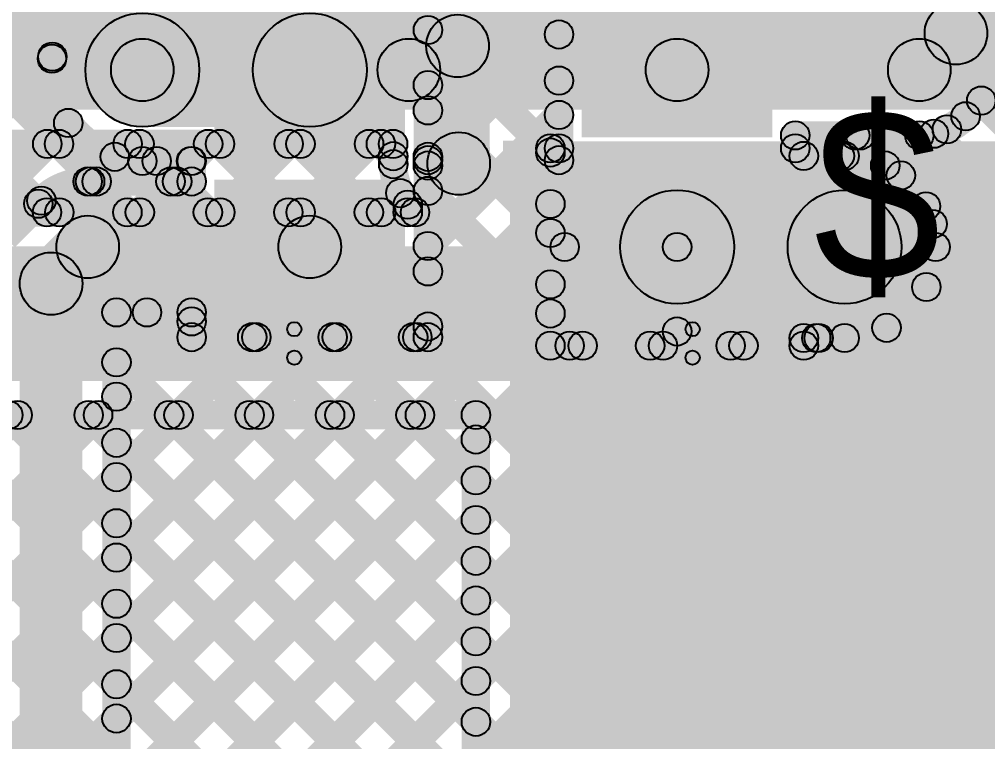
# Model space of a CAD drawing. Header units: millimetres. Extents: x 0.02 to 3.53, y 0 to 2.66.
# Drawn here: x 1.2339 to 1.5743, y 1.264 to 1.5178 of the extents above; entities that cross this region are included whole.
import ezdxf

# ---------------------------------------------------------------- set-up
doc = ezdxf.new("R2010")
doc.units = ezdxf.units.MM
doc.header["$MEASUREMENT"] = 0
for name, color, linetype in [('BottomLayer', 5, 'Continuous'), ('BottomPaste', 16, 'Continuous'), ('BottomSolder', 6, 'Continuous'), ('TopLayer', 1, 'Continuous'), ('TopOverlay', 2, 'Continuous'), ('TopPaste', 8, 'Continuous'), ('TopSolder', 216, 'Continuous'), ('ViaHoleLayer', 16, 'Continuous')]:
    doc.layers.add(name, color=color, linetype=linetype)

# ---------------------------------------------------------------- blocks, each defined once
blk = doc.blocks.new('WS2812B_M____10')
at = {"layer": 'TopLayer'}
for points in [[(-0.09409, 0.05079), (-0.03504, 0.05079), (-0.03504, 0.01142), (-0.09409, 0.01142)], [(0.03504, 0.05079), (0.09409, 0.05079), (0.09409, 0.01142), (0.03504, 0.01142)], [(-0.09409, -0.01142), (-0.03504, -0.01142), (-0.03504, -0.05079), (-0.09409, -0.05079)], [(0.03504, -0.01142), (0.09409, -0.01142), (0.09409, -0.05079), (0.03504, -0.05079)]]:
    blk.add_hatch(color=1, dxfattribs=at).paths.add_polyline_path(points)
at = {"layer": 'TopOverlay'}
h = blk.add_hatch(color=2, dxfattribs=at)
edge = h.paths.add_edge_path()
edge.add_arc((-0.07, 0.07), 0.0025, 0, 360)
h = blk.add_hatch(color=2, dxfattribs=at)
edge = h.paths.add_edge_path()
edge.add_arc((-0.07, 0.07), 0.0025, 0, 360)
for points in [[(-0.07, 0.0675), (-0.07, 0.0725), (0.07, 0.0725), (0.07, 0.0675)], [(-0.0675, 0.06), (-0.0725, 0.06), (-0.0725, 0.07), (-0.0675, 0.07)], [(0.0725, 0.06), (0.0675, 0.06), (0.0675, 0.07), (0.0725, 0.07)], [(-0.0675, -0.07), (-0.0725, -0.07), (-0.0725, -0.06), (-0.0675, -0.06)], [(0.0725, -0.07), (0.0675, -0.07), (0.0675, -0.06), (0.0725, -0.06)], [(-0.07, -0.0725), (-0.07, -0.0675), (0.07, -0.0675), (0.07, -0.0725)]]:
    blk.add_hatch(color=2, dxfattribs=at).paths.add_polyline_path(points)
h = blk.add_hatch(color=2, dxfattribs=at)
edge = h.paths.add_edge_path()
edge.add_arc((0.07, 0.07), 0.0025, 0, 360)
h = blk.add_hatch(color=2, dxfattribs=at)
edge = h.paths.add_edge_path()
edge.add_arc((0.07, 0.07), 0.0025, 0, 360)
h = blk.add_hatch(color=2, dxfattribs=at)
edge = h.paths.add_edge_path()
edge.add_arc((-0.091, 0.061), 0.0025, 0, 360)
h = blk.add_hatch(color=2, dxfattribs=at)
edge = h.paths.add_edge_path()
edge.add_arc((-0.085, 0.061), 0.0025, 0, 360)
h = blk.add_hatch(color=2, dxfattribs=at)
edge = h.paths.add_edge_path()
edge.add_arc((-0.07, 0.06), 0.0025, 0, 360)
h = blk.add_hatch(color=2, dxfattribs=at)
edge = h.paths.add_edge_path()
edge.add_arc((0.07, 0.06), 0.0025, 0, 360)
h = blk.add_hatch(color=2, dxfattribs=at)
edge = h.paths.add_edge_path()
edge.add_arc((-0.07, -0.06), 0.0025, 0, 360)
h = blk.add_hatch(color=2, dxfattribs=at)
edge = h.paths.add_edge_path()
edge.add_arc((0.07, -0.06), 0.0025, 0, 360)
h = blk.add_hatch(color=2, dxfattribs=at)
edge = h.paths.add_edge_path()
edge.add_arc((-0.07, -0.07), 0.0025, 0, 360)
h = blk.add_hatch(color=2, dxfattribs=at)
edge = h.paths.add_edge_path()
edge.add_arc((-0.07, -0.07), 0.0025, 0, 360)
h = blk.add_hatch(color=2, dxfattribs=at)
edge = h.paths.add_edge_path()
edge.add_arc((0.07, -0.07), 0.0025, 0, 360)
h = blk.add_hatch(color=2, dxfattribs=at)
edge = h.paths.add_edge_path()
edge.add_arc((0.07, -0.07), 0.0025, 0, 360)
at = {"layer": 'TopPaste'}
for points in [[(-0.09409, 0.05079), (-0.03504, 0.05079), (-0.03504, 0.01142), (-0.09409, 0.01142)], [(0.03504, 0.05079), (0.09409, 0.05079), (0.09409, 0.01142), (0.03504, 0.01142)], [(-0.09409, -0.01142), (-0.03504, -0.01142), (-0.03504, -0.05079), (-0.09409, -0.05079)], [(0.03504, -0.01142), (0.09409, -0.01142), (0.09409, -0.05079), (0.03504, -0.05079)]]:
    blk.add_hatch(color=8, dxfattribs=at).paths.add_polyline_path(points)
at = {"layer": 'TopSolder'}
for points in [[(-0.09809, 0.05479), (-0.03104, 0.05479), (-0.03104, 0.00742), (-0.09809, 0.00742)], [(0.03104, 0.05479), (0.09809, 0.05479), (0.09809, 0.00742), (0.03104, 0.00742)], [(-0.09809, -0.00742), (-0.03104, -0.00742), (-0.03104, -0.05479), (-0.09809, -0.05479)], [(0.03104, -0.00742), (0.09809, -0.00742), (0.09809, -0.05479), (0.03104, -0.05479)]]:
    blk.add_hatch(color=216, dxfattribs=at).paths.add_polyline_path(points)
at = {"layer": 'TopOverlay', "const_width": 0.005}
blk.add_lwpolyline([(-0.085, 0.061, 1), (-0.091, 0.061, 1)], format="xyb", close=True, dxfattribs=at)
at = {"layer": 'TopOverlay'}
for centre in [(-0.07, 0.07), (-0.07, 0.07), (0.07, 0.07), (0.07, 0.07), (-0.091, 0.061), (-0.085, 0.061), (-0.07, 0.06), (0.07, 0.06), (-0.07, -0.06), (0.07, -0.06), (-0.07, -0.07), (-0.07, -0.07), (0.07, -0.07), (0.07, -0.07)]:
    blk.add_circle(centre, 0.0025, dxfattribs=at)
blk = doc.blocks.new('CAP_0201_B_23')
at = {"layer": 'BottomLayer'}
for points in [[(-0.01772, 0.00591), (-0.00591, 0.00591), (-0.00591, -0.00591), (-0.01772, -0.00591)], [(0.00591, 0.00591), (0.01772, 0.00591), (0.01772, -0.00591), (0.00591, -0.00591)]]:
    blk.add_hatch(color=5, dxfattribs=at).paths.add_polyline_path(points)
at = {"layer": 'BottomPaste'}
for points in [[(-0.01772, 0.00591), (-0.00591, 0.00591), (-0.00591, -0.00591), (-0.01772, -0.00591)], [(0.00591, 0.00591), (0.01772, 0.00591), (0.01772, -0.00591), (0.00591, -0.00591)]]:
    blk.add_hatch(color=16, dxfattribs=at).paths.add_polyline_path(points)
at = {"layer": 'BottomSolder'}
for points in [[(-0.01988, 0.00807), (-0.00374, 0.00807), (-0.00374, -0.00807), (-0.01988, -0.00807)], [(0.00374, 0.00807), (0.01988, 0.00807), (0.01988, -0.00807), (0.00374, -0.00807)]]:
    blk.add_hatch(color=6, dxfattribs=at).paths.add_polyline_path(points)

msp = doc.modelspace()

# ---------------------------------------------------------------- hatches: boundary and pattern name
at = {"layer": 'BottomLayer'}
for points in [[(0.92852, 1.48602), (2.08167, 1.48602), (2.08167, 1.7183), (0.92852, 1.7183)], [(1.27714, 1.489), (1.27714, 1.511), (1.37083, 1.511), (1.37083, 1.489)], [(1.37697, 1.50835), (1.39897, 1.50856), (1.39936, 1.46722), (1.37736, 1.46701)], [(0.93074, 1.46902), (0.93074, 1.47902), (1.3653, 1.47902), (1.3653, 1.46902)], [(1.21605, 1.47048), (1.22312, 1.47755), (1.24716, 1.45352), (1.24009, 1.44645)], [(1.22323, 1.44645), (1.21616, 1.45352), (1.24019, 1.47755), (1.24726, 1.47048)], [(1.24434, 1.47048), (1.25141, 1.47755), (1.27544, 1.45352), (1.26837, 1.44645)], [(1.25151, 1.44645), (1.24444, 1.45352), (1.26847, 1.47755), (1.27554, 1.47048)], [(1.27262, 1.47048), (1.27969, 1.47755), (1.30373, 1.45352), (1.29665, 1.44645)], [(1.2798, 1.44645), (1.27273, 1.45352), (1.29676, 1.47755), (1.30383, 1.47048)], [(1.30091, 1.47048), (1.30798, 1.47755), (1.33201, 1.45352), (1.32494, 1.44645)], [(1.30808, 1.44645), (1.30101, 1.45352), (1.32504, 1.47755), (1.33211, 1.47048)], [(1.32919, 1.47048), (1.33626, 1.47755), (1.36029, 1.45352), (1.35322, 1.44645)], [(1.33637, 1.44645), (1.32929, 1.45352), (1.35333, 1.47755), (1.3604, 1.47048)], [(1.35748, 1.47048), (1.36455, 1.47755), (1.36887, 1.47323), (1.3618, 1.46615)], [(1.3603, 1.47397), (1.3703, 1.47406), (1.37036, 1.46695), (1.36036, 1.46685)], [(1.40641, 1.10688), (1.76631, 1.10688), (1.76631, 1.47494), (1.40641, 1.47494)], [(1.36465, 1.44645), (1.35758, 1.45352), (1.36431, 1.46025), (1.37138, 1.45318)], [(0.93074, 1.44498), (0.93074, 1.45498), (1.37046, 1.45498), (1.37046, 1.44498)], [(0.74112, 1.39074), (1.66789, 1.39074), (1.66789, 1.43798), (0.74112, 1.43798)], [(0.68601, 0.82438), (0.67894, 0.83145), (1.22977, 1.38228), (1.23684, 1.3752)], [(0.7143, 0.82438), (0.70722, 0.83145), (1.25805, 1.38228), (1.26512, 1.3752)], [(0.74258, 0.82438), (0.73551, 0.83145), (1.28634, 1.38228), (1.29341, 1.3752)], [(0.77086, 0.82438), (0.76379, 0.83145), (1.31462, 1.38228), (1.32169, 1.3752)], [(0.79091, 1.37374), (0.79091, 1.38374), (1.39441, 1.38374), (1.39441, 1.37374)], [(0.79915, 0.82438), (0.79208, 0.83145), (1.3429, 1.38228), (1.34997, 1.3752)], [(0.82743, 0.82438), (0.82036, 0.83145), (1.37119, 1.38228), (1.37826, 1.3752)], [(0.82743, 0.82438), (0.82036, 0.83145), (1.37119, 1.38228), (1.37826, 1.3752)], [(1.11334, 1.3752), (1.12041, 1.38228), (1.39794, 1.10475), (1.39087, 1.09767)], [(1.14162, 1.3752), (1.14869, 1.38228), (1.39794, 1.13303), (1.39087, 1.12596)], [(1.16991, 1.3752), (1.17698, 1.38228), (1.39794, 1.16131), (1.39087, 1.15424)], [(1.19819, 1.3752), (1.20526, 1.38228), (1.39794, 1.1896), (1.39087, 1.18253)], [(1.22648, 1.3752), (1.23355, 1.38228), (1.39794, 1.21788), (1.39087, 1.21081)], [(1.25476, 1.3752), (1.26183, 1.38228), (1.39794, 1.24617), (1.39087, 1.2391)], [(1.28305, 1.3752), (1.29012, 1.38228), (1.39794, 1.27445), (1.39087, 1.26738)], [(1.31133, 1.3752), (1.3184, 1.38228), (1.39794, 1.30274), (1.39087, 1.29566)], [(1.33961, 1.3752), (1.34668, 1.38228), (1.39794, 1.33102), (1.39087, 1.32395)], [(1.3679, 1.3752), (1.37497, 1.38228), (1.39794, 1.3593), (1.39087, 1.35223)], [(1.39941, 1.09488), (1.38941, 1.09488), (1.38941, 1.37874), (1.39941, 1.37874)], [(0.85572, 0.82438), (0.84865, 0.83145), (1.39087, 1.37367), (1.39794, 1.3666)], [(0.884, 0.82438), (0.87693, 0.83145), (1.39087, 1.34539), (1.39794, 1.33832)], [(0.91229, 0.82438), (0.90521, 0.83145), (1.39087, 1.3171), (1.39794, 1.31003)], [(0.94057, 0.82438), (0.9335, 0.83145), (1.39087, 1.28882), (1.39794, 1.28175)]]:
    msp.add_hatch(color=5, dxfattribs=at).paths.add_polyline_path(points)
h = msp.add_hatch(color=5, dxfattribs=at)
edge = h.paths.add_edge_path()
edge.add_arc((1.38797, 1.50846), 0.011, 0, 360)
h = msp.add_hatch(color=5, dxfattribs=at)
edge = h.paths.add_edge_path()
edge.add_arc((1.27714, 1.5), 0.01181, 0, 360)
h = msp.add_hatch(color=5, dxfattribs=at)
edge = h.paths.add_edge_path()
edge.add_arc((1.27714, 1.5), 0.011, 0, 360)
h = msp.add_hatch(color=5, dxfattribs=at)
edge = h.paths.add_edge_path()
edge.add_arc((1.37083, 1.5), 0.011, 0, 360)
h = msp.add_hatch(color=5, dxfattribs=at)
edge = h.paths.add_edge_path()
edge.add_arc((1.24372, 1.47402), 0.005, 0, 360)
h = msp.add_hatch(color=5, dxfattribs=at)
edge = h.paths.add_edge_path()
edge.add_arc((1.24787, 1.47402), 0.005, 0, 360)
h = msp.add_hatch(color=5, dxfattribs=at)
edge = h.paths.add_edge_path()
edge.add_arc((1.27201, 1.47402), 0.005, 0, 360)
h = msp.add_hatch(color=5, dxfattribs=at)
edge = h.paths.add_edge_path()
edge.add_arc((1.27616, 1.47402), 0.005, 0, 360)
h = msp.add_hatch(color=5, dxfattribs=at)
edge = h.paths.add_edge_path()
edge.add_arc((1.30029, 1.47402), 0.005, 0, 360)
h = msp.add_hatch(color=5, dxfattribs=at)
edge = h.paths.add_edge_path()
edge.add_arc((1.30444, 1.47402), 0.005, 0, 360)
h = msp.add_hatch(color=5, dxfattribs=at)
edge = h.paths.add_edge_path()
edge.add_arc((1.32858, 1.47402), 0.005, 0, 360)
h = msp.add_hatch(color=5, dxfattribs=at)
edge = h.paths.add_edge_path()
edge.add_arc((1.33273, 1.47402), 0.005, 0, 360)
h = msp.add_hatch(color=5, dxfattribs=at)
edge = h.paths.add_edge_path()
edge.add_arc((1.35686, 1.47402), 0.005, 0, 360)
h = msp.add_hatch(color=5, dxfattribs=at)
edge = h.paths.add_edge_path()
edge.add_arc((1.36101, 1.47402), 0.005, 0, 360)
h = msp.add_hatch(color=5, dxfattribs=at)
edge = h.paths.add_edge_path()
edge.add_arc((1.3653, 1.47402), 0.005, 0, 360)
h = msp.add_hatch(color=5, dxfattribs=at)
edge = h.paths.add_edge_path()
edge.add_arc((1.3653, 1.47402), 0.005, 0, 360)
h = msp.add_hatch(color=5, dxfattribs=at)
edge = h.paths.add_edge_path()
edge.add_arc((1.38836, 1.46712), 0.011, 0, 360)
h = msp.add_hatch(color=5, dxfattribs=at)
edge = h.paths.add_edge_path()
edge.add_arc((1.36534, 1.46969), 0.005, 0, 360)
h = msp.add_hatch(color=5, dxfattribs=at)
edge = h.paths.add_edge_path()
edge.add_arc((1.36536, 1.4669), 0.005, 0, 360)
h = msp.add_hatch(color=5, dxfattribs=at)
edge = h.paths.add_edge_path()
edge.add_arc((1.36536, 1.4669), 0.005, 0, 360)
h = msp.add_hatch(color=5, dxfattribs=at)
edge = h.paths.add_edge_path()
edge.add_arc((1.36785, 1.45672), 0.005, 0, 360)
h = msp.add_hatch(color=5, dxfattribs=at)
edge = h.paths.add_edge_path()
edge.add_arc((1.37046, 1.45268), 0.005, 0, 360)
h = msp.add_hatch(color=5, dxfattribs=at)
edge = h.paths.add_edge_path()
edge.add_arc((1.37046, 1.45268), 0.005, 0, 360)
h = msp.add_hatch(color=5, dxfattribs=at)
edge = h.paths.add_edge_path()
edge.add_arc((1.24362, 1.44998), 0.005, 0, 360)
h = msp.add_hatch(color=5, dxfattribs=at)
edge = h.paths.add_edge_path()
edge.add_arc((1.24798, 1.44998), 0.005, 0, 360)
h = msp.add_hatch(color=5, dxfattribs=at)
edge = h.paths.add_edge_path()
edge.add_arc((1.27191, 1.44998), 0.005, 0, 360)
h = msp.add_hatch(color=5, dxfattribs=at)
edge = h.paths.add_edge_path()
edge.add_arc((1.27626, 1.44998), 0.005, 0, 360)
h = msp.add_hatch(color=5, dxfattribs=at)
edge = h.paths.add_edge_path()
edge.add_arc((1.30019, 1.44998), 0.005, 0, 360)
h = msp.add_hatch(color=5, dxfattribs=at)
edge = h.paths.add_edge_path()
edge.add_arc((1.30455, 1.44998), 0.005, 0, 360)
h = msp.add_hatch(color=5, dxfattribs=at)
edge = h.paths.add_edge_path()
edge.add_arc((1.32847, 1.44998), 0.005, 0, 360)
h = msp.add_hatch(color=5, dxfattribs=at)
edge = h.paths.add_edge_path()
edge.add_arc((1.33283, 1.44998), 0.005, 0, 360)
h = msp.add_hatch(color=5, dxfattribs=at)
edge = h.paths.add_edge_path()
edge.add_arc((1.35676, 1.44998), 0.005, 0, 360)
h = msp.add_hatch(color=5, dxfattribs=at)
edge = h.paths.add_edge_path()
edge.add_arc((1.36111, 1.44998), 0.005, 0, 360)
h = msp.add_hatch(color=5, dxfattribs=at)
edge = h.paths.add_edge_path()
edge.add_arc((1.37046, 1.44998), 0.005, 0, 360)
h = msp.add_hatch(color=5, dxfattribs=at)
edge = h.paths.add_edge_path()
edge.add_arc((1.37302, 1.44998), 0.005, 0, 360)
h = msp.add_hatch(color=5, dxfattribs=at)
edge = h.paths.add_edge_path()
edge.add_arc((1.52401, 1.4378), 0.01181, 0, 360)
h = msp.add_hatch(color=5, dxfattribs=at)
edge = h.paths.add_edge_path()
edge.add_arc((1.23001, 1.37874), 0.005, 0, 360)
h = msp.add_hatch(color=5, dxfattribs=at)
edge = h.paths.add_edge_path()
edge.add_arc((1.2333, 1.37874), 0.005, 0, 360)
h = msp.add_hatch(color=5, dxfattribs=at)
edge = h.paths.add_edge_path()
edge.add_arc((1.2583, 1.37874), 0.005, 0, 360)
h = msp.add_hatch(color=5, dxfattribs=at)
edge = h.paths.add_edge_path()
edge.add_arc((1.26159, 1.37874), 0.005, 0, 360)
h = msp.add_hatch(color=5, dxfattribs=at)
edge = h.paths.add_edge_path()
edge.add_arc((1.28658, 1.37874), 0.005, 0, 360)
h = msp.add_hatch(color=5, dxfattribs=at)
edge = h.paths.add_edge_path()
edge.add_arc((1.28987, 1.37874), 0.005, 0, 360)
h = msp.add_hatch(color=5, dxfattribs=at)
edge = h.paths.add_edge_path()
edge.add_arc((1.31486, 1.37874), 0.005, 0, 360)
h = msp.add_hatch(color=5, dxfattribs=at)
edge = h.paths.add_edge_path()
edge.add_arc((1.31815, 1.37874), 0.005, 0, 360)
h = msp.add_hatch(color=5, dxfattribs=at)
edge = h.paths.add_edge_path()
edge.add_arc((1.34315, 1.37874), 0.005, 0, 360)
h = msp.add_hatch(color=5, dxfattribs=at)
edge = h.paths.add_edge_path()
edge.add_arc((1.34644, 1.37874), 0.005, 0, 360)
h = msp.add_hatch(color=5, dxfattribs=at)
edge = h.paths.add_edge_path()
edge.add_arc((1.37143, 1.37874), 0.005, 0, 360)
h = msp.add_hatch(color=5, dxfattribs=at)
edge = h.paths.add_edge_path()
edge.add_arc((1.37472, 1.37874), 0.005, 0, 360)
h = msp.add_hatch(color=5, dxfattribs=at)
edge = h.paths.add_edge_path()
edge.add_arc((1.37472, 1.37874), 0.005, 0, 360)
h = msp.add_hatch(color=5, dxfattribs=at)
edge = h.paths.add_edge_path()
edge.add_arc((1.39441, 1.37874), 0.005, 0, 360)
h = msp.add_hatch(color=5, dxfattribs=at)
edge = h.paths.add_edge_path()
edge.add_arc((1.39441, 1.37874), 0.005, 0, 360)
h = msp.add_hatch(color=5, dxfattribs=at)
edge = h.paths.add_edge_path()
edge.add_arc((1.39441, 1.37014), 0.005, 0, 360)
h = msp.add_hatch(color=5, dxfattribs=at)
edge = h.paths.add_edge_path()
edge.add_arc((1.39441, 1.35577), 0.005, 0, 360)
h = msp.add_hatch(color=5, dxfattribs=at)
edge = h.paths.add_edge_path()
edge.add_arc((1.39441, 1.34185), 0.005, 0, 360)
h = msp.add_hatch(color=5, dxfattribs=at)
edge = h.paths.add_edge_path()
edge.add_arc((1.39441, 1.32748), 0.005, 0, 360)
h = msp.add_hatch(color=5, dxfattribs=at)
edge = h.paths.add_edge_path()
edge.add_arc((1.39441, 1.31357), 0.005, 0, 360)
h = msp.add_hatch(color=5, dxfattribs=at)
edge = h.paths.add_edge_path()
edge.add_arc((1.39441, 1.2992), 0.005, 0, 360)
h = msp.add_hatch(color=5, dxfattribs=at)
edge = h.paths.add_edge_path()
edge.add_arc((1.39441, 1.28528), 0.005, 0, 360)
h = msp.add_hatch(color=5, dxfattribs=at)
edge = h.paths.add_edge_path()
edge.add_arc((1.39441, 1.27092), 0.005, 0, 360)
at = {"layer": 'TopLayer'}
for points in [[(1.28809, 1.14362), (1.28102, 1.15069), (2.78977, 2.65944), (2.79685, 2.65237)], [(1.55851, 1.44232), (1.55144, 1.44939), (2.76149, 2.65944), (2.76856, 2.65237)], [(1.31109, 1.13833), (1.30402, 1.1454), (2.03058, 1.87196), (2.03765, 1.86489)], [(1.57417, 1.51289), (1.55217, 1.51289), (1.55217, 1.85561), (1.57417, 1.85561)], [(1.33938, 1.13833), (1.3323, 1.1454), (2.03829, 1.85139), (2.04536, 1.84432)], [(1.36766, 1.13833), (1.36059, 1.1454), (1.99647, 1.78129), (2.00354, 1.77421)], [(0.10354, 0.38332), (0.09646, 0.3904), (1.4839, 1.77783), (1.49097, 1.77076)], [(1.39594, 1.13833), (1.38887, 1.1454), (1.99647, 1.753), (2.00354, 1.74593)], [(1.42423, 1.13833), (1.41716, 1.1454), (1.99647, 1.72472), (2.00354, 1.71765)], [(1.20265, 1.71015), (1.20972, 1.71723), (1.42715, 1.4998), (1.42008, 1.49273)], [(1.45251, 1.13833), (1.44544, 1.1454), (1.99647, 1.69643), (2.00354, 1.68936)], [(1.38107, 1.49115), (1.374, 1.49822), (1.53663, 1.66085), (1.5437, 1.65378)], [(1.13582, 1.60728), (1.14289, 1.61435), (1.24902, 1.50822), (1.24195, 1.50115)], [(1.08152, 1.60502), (1.08859, 1.61209), (1.24415, 1.45653), (1.23708, 1.44946)], [(1.1098, 1.60502), (1.11687, 1.61209), (1.26463, 1.46433), (1.25756, 1.45726)], [(1.38254, 1.46948), (1.37254, 1.46948), (1.37254, 1.53169), (1.38254, 1.53169)], [(1.42861, 1.47248), (1.41861, 1.47248), (1.41861, 1.53169), (1.42861, 1.53169)], [(1.27714, 1.48), (1.27714, 1.52), (1.33601, 1.52), (1.33601, 1.48)], [(1.55806, 1.49222), (1.5425, 1.50778), (1.55539, 1.52067), (1.57094, 1.50511)], [(1.374, 1.51052), (1.38107, 1.5176), (1.42415, 1.47452), (1.41708, 1.46745)], [(1.38107, 1.46287), (1.374, 1.46994), (1.42008, 1.51602), (1.42715, 1.50895)], [(1.46514, 1.489), (1.46514, 1.511), (1.55028, 1.511), (1.55028, 1.489)], [(0.10354, 0.35504), (0.09646, 0.36211), (1.24185, 1.5075), (1.24892, 1.50043)], [(1.57008, 1.4802), (1.56301, 1.48727), (1.57589, 1.50016), (1.58296, 1.49309)], [(1.56852, 1.48571), (1.57559, 1.49278), (1.85208, 1.21629), (1.84501, 1.20922)], [(1.374, 1.48224), (1.38107, 1.48931), (1.42415, 1.44623), (1.41708, 1.43916)], [(1.38107, 1.43459), (1.374, 1.44166), (1.42008, 1.48774), (1.42715, 1.48066)], [(0.10354, 0.32676), (0.09646, 0.33383), (1.24757, 1.48493), (1.25464, 1.47786)], [(1.50667, 1.472), (1.50667, 1.482), (1.55028, 1.482), (1.55028, 1.472)], [(1.54732, 1.45942), (1.54025, 1.46649), (1.55645, 1.48268), (1.56352, 1.47561)], [(1.5519, 1.47405), (1.55897, 1.48112), (1.8238, 1.21629), (1.81673, 1.20922)], [(1.52588, 1.46626), (1.51881, 1.47333), (1.52602, 1.48054), (1.53309, 1.47346)], [(1.5242, 1.47346), (1.53127, 1.48054), (1.54185, 1.46996), (1.53478, 1.46289)], [(1.51167, 1.47248), (1.50167, 1.47248), (1.50167, 1.477), (1.51167, 1.477)], [(1.50967, 1.4648), (1.50967, 1.4748), (1.52401, 1.4748), (1.52401, 1.4648)], [(1.26232, 1.45726), (1.25525, 1.46433), (1.26395, 1.47303), (1.27102, 1.46596)], [(1.27714, 1.463), (1.27714, 1.473), (1.29448, 1.473), (1.29448, 1.463)], [(1.27864, 1.46446), (1.28571, 1.47154), (1.29291, 1.46433), (1.28584, 1.45726)], [(1.29061, 1.45726), (1.28354, 1.46433), (1.29074, 1.47154), (1.29781, 1.46446)], [(1.42561, 1.40311), (1.41561, 1.40311), (1.41561, 1.47248), (1.42561, 1.47248)], [(1.42861, 1.46831), (1.41861, 1.46831), (1.41861, 1.47248), (1.42861, 1.47248)], [(1.29948, 1.4608), (1.28948, 1.4608), (1.28948, 1.468), (1.29948, 1.468)], [(1.38254, 1.40611), (1.37254, 1.40611), (1.37254, 1.46831), (1.38254, 1.46831)], [(1.25794, 1.4558), (1.25794, 1.4658), (1.29448, 1.4658), (1.29448, 1.4558)], [(1.374, 1.45396), (1.38107, 1.46103), (1.42415, 1.41795), (1.41708, 1.41088)], [(1.23233, 1.43764), (1.22526, 1.44471), (1.23814, 1.45759), (1.24521, 1.45052)], [(1.46514, 1.4178), (1.46514, 1.4578), (1.52401, 1.4578), (1.52401, 1.4178)], [(1.38107, 1.4063), (1.374, 1.41337), (1.41708, 1.45645), (1.42415, 1.44938)], [(1.5491, 1.44856), (1.55617, 1.45563), (1.79823, 1.21358), (1.79116, 1.2065)], [(1.25794, 1.4268), (1.25794, 1.4488), (1.33601, 1.4488), (1.33601, 1.4268)], [(1.25283, 1.41713), (1.23728, 1.43269), (1.25016, 1.44557), (1.26572, 1.43002)], [(1.42561, 1.4328), (1.42561, 1.4428), (1.46514, 1.4428), (1.46514, 1.4328)], [(1.47014, 1.40811), (1.46014, 1.40811), (1.46014, 1.4378), (1.47014, 1.4378)], [(1.374, 1.42567), (1.38107, 1.43274), (1.62086, 1.19295), (1.61379, 1.18588)], [(1.27159, 1.26854), (1.26452, 1.27561), (1.41708, 1.42817), (1.42415, 1.4211)], [(1.27159, 1.26854), (1.26452, 1.27561), (1.41708, 1.42817), (1.42415, 1.4211)], [(1.54921, 1.42017), (1.55628, 1.42724), (1.79823, 1.18529), (1.79116, 1.17822)], [(1.25606, 1.15413), (1.23406, 1.15413), (1.23406, 1.42491), (1.25606, 1.42491)], [(1.26806, 1.4098), (1.26806, 1.4198), (1.29448, 1.4198), (1.29448, 1.4098)], [(1.27527, 1.41126), (1.28235, 1.41833), (1.55527, 1.1454), (1.5482, 1.13833)], [(1.27306, 1.16365), (1.26306, 1.16365), (1.26306, 1.4148), (1.27306, 1.4148)], [(1.27159, 1.38167), (1.26452, 1.38874), (1.29094, 1.41517), (1.29802, 1.4081)], [(1.29948, 1.40611), (1.28948, 1.40611), (1.28948, 1.4148), (1.29948, 1.4148)], [(1.37734, 1.40257), (1.37027, 1.40965), (1.374, 1.41337), (1.38107, 1.4063)], [(1.53523, 1.40586), (1.5423, 1.41294), (1.73594, 1.21929), (1.72887, 1.21222)], [(1.27159, 1.29682), (1.26452, 1.30389), (1.37027, 1.40965), (1.37734, 1.40257)], [(1.27159, 1.3251), (1.26452, 1.33218), (1.34199, 1.40965), (1.34906, 1.40257)], [(1.27159, 1.35339), (1.26452, 1.36046), (1.31371, 1.40965), (1.32078, 1.40257)], [(1.27395, 1.15776), (1.26688, 1.16483), (1.51138, 1.40933), (1.51845, 1.40226)], [(1.29448, 1.40111), (1.29448, 1.41111), (1.37754, 1.41111), (1.37754, 1.40111)], [(1.31224, 1.40257), (1.31931, 1.40965), (1.58356, 1.1454), (1.57649, 1.13833)], [(1.34053, 1.40257), (1.3476, 1.40965), (1.61184, 1.1454), (1.60477, 1.13833)], [(1.36881, 1.40257), (1.37588, 1.40965), (1.64013, 1.1454), (1.63306, 1.13833)], [(1.50967, 1.4008), (1.50967, 1.4108), (1.52401, 1.4108), (1.52401, 1.4008)], [(1.51055, 1.40226), (1.51762, 1.40933), (1.70766, 1.21929), (1.70059, 1.21222)], [(1.27159, 1.24025), (1.26452, 1.24732), (1.42384, 1.40665), (1.43091, 1.39957)], [(1.27159, 1.18368), (1.26452, 1.19075), (1.48041, 1.40665), (1.48748, 1.39957)], [(1.27159, 1.21197), (1.26452, 1.21904), (1.45213, 1.40665), (1.4592, 1.39957)], [(1.42061, 1.39811), (1.42061, 1.40811), (1.50967, 1.40811), (1.50967, 1.39811)], [(1.42838, 1.39957), (1.43545, 1.40665), (1.63218, 1.20992), (1.62511, 1.20285)], [(1.45667, 1.39957), (1.46374, 1.40665), (1.65378, 1.21661), (1.6467, 1.20954)], [(1.48495, 1.39957), (1.49202, 1.40665), (1.67937, 1.21929), (1.6723, 1.21222)], [(1.26452, 1.39373), (1.27159, 1.4008), (1.52699, 1.1454), (1.51992, 1.13833)], [(1.26452, 1.36545), (1.27159, 1.37252), (1.49871, 1.1454), (1.49163, 1.13833)], [(1.26452, 1.33716), (1.27159, 1.34423), (1.47042, 1.1454), (1.46335, 1.13833)], [(1.26452, 1.30888), (1.27159, 1.31595), (1.44214, 1.1454), (1.43507, 1.13833)], [(1.26452, 1.28059), (1.27159, 1.28766), (1.41385, 1.1454), (1.40678, 1.13833)]]:
    msp.add_hatch(color=1, dxfattribs=at).paths.add_polyline_path(points)
h = msp.add_hatch(color=1, dxfattribs=at)
edge = h.paths.add_edge_path()
edge.add_arc((1.56317, 1.51289), 0.011, 0, 360)
h = msp.add_hatch(color=1, dxfattribs=at)
edge = h.paths.add_edge_path()
edge.add_arc((1.56317, 1.51289), 0.011, 0, 360)
h = msp.add_hatch(color=1, dxfattribs=at)
edge = h.paths.add_edge_path()
edge.add_arc((1.27714, 1.5), 0.02, 0, 360)
h = msp.add_hatch(color=1, dxfattribs=at)
edge = h.paths.add_edge_path()
edge.add_arc((1.33601, 1.5), 0.02, 0, 360)
h = msp.add_hatch(color=1, dxfattribs=at)
edge = h.paths.add_edge_path()
edge.add_arc((1.37754, 1.51406), 0.005, 0, 360)
h = msp.add_hatch(color=1, dxfattribs=at)
edge = h.paths.add_edge_path()
edge.add_arc((1.42361, 1.51248), 0.005, 0, 360)
h = msp.add_hatch(color=1, dxfattribs=at)
edge = h.paths.add_edge_path()
edge.add_arc((1.27714, 1.5), 0.01181, 0, 360)
h = msp.add_hatch(color=1, dxfattribs=at)
edge = h.paths.add_edge_path()
edge.add_arc((1.24539, 1.50396), 0.005, 0, 360)
h = msp.add_hatch(color=1, dxfattribs=at)
edge = h.paths.add_edge_path()
edge.add_arc((1.24549, 1.50469), 0.005, 0, 360)
h = msp.add_hatch(color=1, dxfattribs=at)
edge = h.paths.add_edge_path()
edge.add_arc((1.46514, 1.5), 0.011, 0, 360)
h = msp.add_hatch(color=1, dxfattribs=at)
edge = h.paths.add_edge_path()
edge.add_arc((1.55028, 1.5), 0.011, 0, 360)
h = msp.add_hatch(color=1, dxfattribs=at)
edge = h.paths.add_edge_path()
edge.add_arc((1.55028, 1.5), 0.011, 0, 360)
h = msp.add_hatch(color=1, dxfattribs=at)
edge = h.paths.add_edge_path()
edge.add_arc((1.42361, 1.49627), 0.005, 0, 360)
h = msp.add_hatch(color=1, dxfattribs=at)
edge = h.paths.add_edge_path()
edge.add_arc((1.37754, 1.49469), 0.005, 0, 360)
h = msp.add_hatch(color=1, dxfattribs=at)
edge = h.paths.add_edge_path()
edge.add_arc((1.57205, 1.48925), 0.005, 0, 360)
h = msp.add_hatch(color=1, dxfattribs=at)
edge = h.paths.add_edge_path()
edge.add_arc((1.37754, 1.48578), 0.005, 0, 360)
h = msp.add_hatch(color=1, dxfattribs=at)
edge = h.paths.add_edge_path()
edge.add_arc((1.42361, 1.4842), 0.005, 0, 360)
h = msp.add_hatch(color=1, dxfattribs=at)
edge = h.paths.add_edge_path()
edge.add_arc((1.56654, 1.48374), 0.005, 0, 360)
h = msp.add_hatch(color=1, dxfattribs=at)
edge = h.paths.add_edge_path()
edge.add_arc((1.56654, 1.48374), 0.005, 0, 360)
h = msp.add_hatch(color=1, dxfattribs=at)
edge = h.paths.add_edge_path()
edge.add_arc((1.56654, 1.48374), 0.005, 0, 360)
h = msp.add_hatch(color=1, dxfattribs=at)
edge = h.paths.add_edge_path()
edge.add_arc((1.2511, 1.4814), 0.005, 0, 360)
h = msp.add_hatch(color=1, dxfattribs=at)
edge = h.paths.add_edge_path()
edge.add_arc((1.55999, 1.47915), 0.005, 0, 360)
h = msp.add_hatch(color=1, dxfattribs=at)
edge = h.paths.add_edge_path()
edge.add_arc((1.50667, 1.477), 0.005, 0, 360)
h = msp.add_hatch(color=1, dxfattribs=at)
edge = h.paths.add_edge_path()
edge.add_arc((1.50667, 1.477), 0.005, 0, 360)
h = msp.add_hatch(color=1, dxfattribs=at)
edge = h.paths.add_edge_path()
edge.add_arc((1.52773, 1.477), 0.005, 0, 360)
h = msp.add_hatch(color=1, dxfattribs=at)
edge = h.paths.add_edge_path()
edge.add_arc((1.52955, 1.477), 0.005, 0, 360)
h = msp.add_hatch(color=1, dxfattribs=at)
edge = h.paths.add_edge_path()
edge.add_arc((1.55028, 1.477), 0.005, 0, 360)
h = msp.add_hatch(color=1, dxfattribs=at)
edge = h.paths.add_edge_path()
edge.add_arc((1.55028, 1.477), 0.005, 0, 360)
h = msp.add_hatch(color=1, dxfattribs=at)
edge = h.paths.add_edge_path()
edge.add_arc((1.55028, 1.477), 0.005, 0, 360)
h = msp.add_hatch(color=1, dxfattribs=at)
edge = h.paths.add_edge_path()
edge.add_arc((1.55543, 1.47758), 0.005, 0, 360)
h = msp.add_hatch(color=1, dxfattribs=at)
edge = h.paths.add_edge_path()
edge.add_arc((1.42061, 1.47248), 0.005, 0, 360)
h = msp.add_hatch(color=1, dxfattribs=at)
edge = h.paths.add_edge_path()
edge.add_arc((1.42361, 1.47248), 0.005, 0, 360)
h = msp.add_hatch(color=1, dxfattribs=at)
edge = h.paths.add_edge_path()
edge.add_arc((1.42361, 1.47248), 0.005, 0, 360)
h = msp.add_hatch(color=1, dxfattribs=at)
edge = h.paths.add_edge_path()
edge.add_arc((1.50667, 1.47248), 0.005, 0, 360)
h = msp.add_hatch(color=1, dxfattribs=at)
edge = h.paths.add_edge_path()
edge.add_arc((1.26748, 1.46949), 0.005, 0, 360)
h = msp.add_hatch(color=1, dxfattribs=at)
edge = h.paths.add_edge_path()
edge.add_arc((1.37754, 1.46948), 0.005, 0, 360)
h = msp.add_hatch(color=1, dxfattribs=at)
edge = h.paths.add_edge_path()
edge.add_arc((1.42061, 1.47098), 0.005, 0, 360)
h = msp.add_hatch(color=1, dxfattribs=at)
edge = h.paths.add_edge_path()
edge.add_arc((1.50967, 1.4698), 0.005, 0, 360)
h = msp.add_hatch(color=1, dxfattribs=at)
edge = h.paths.add_edge_path()
edge.add_arc((1.52235, 1.4698), 0.005, 0, 360)
h = msp.add_hatch(color=1, dxfattribs=at)
edge = h.paths.add_edge_path()
edge.add_arc((1.52401, 1.4698), 0.005, 0, 360)
h = msp.add_hatch(color=1, dxfattribs=at)
edge = h.paths.add_edge_path()
edge.add_arc((1.52401, 1.4698), 0.005, 0, 360)
h = msp.add_hatch(color=1, dxfattribs=at)
edge = h.paths.add_edge_path()
edge.add_arc((1.27714, 1.468), 0.005, 0, 360)
h = msp.add_hatch(color=1, dxfattribs=at)
edge = h.paths.add_edge_path()
edge.add_arc((1.27714, 1.468), 0.005, 0, 360)
h = msp.add_hatch(color=1, dxfattribs=at)
edge = h.paths.add_edge_path()
edge.add_arc((1.28217, 1.468), 0.005, 0, 360)
h = msp.add_hatch(color=1, dxfattribs=at)
edge = h.paths.add_edge_path()
edge.add_arc((1.29428, 1.468), 0.005, 0, 360)
h = msp.add_hatch(color=1, dxfattribs=at)
edge = h.paths.add_edge_path()
edge.add_arc((1.29448, 1.468), 0.005, 0, 360)
h = msp.add_hatch(color=1, dxfattribs=at)
edge = h.paths.add_edge_path()
edge.add_arc((1.29448, 1.468), 0.005, 0, 360)
h = msp.add_hatch(color=1, dxfattribs=at)
edge = h.paths.add_edge_path()
edge.add_arc((1.37754, 1.46831), 0.005, 0, 360)
h = msp.add_hatch(color=1, dxfattribs=at)
edge = h.paths.add_edge_path()
edge.add_arc((1.37754, 1.46641), 0.005, 0, 360)
h = msp.add_hatch(color=1, dxfattribs=at)
edge = h.paths.add_edge_path()
edge.add_arc((1.42361, 1.46831), 0.005, 0, 360)
h = msp.add_hatch(color=1, dxfattribs=at)
edge = h.paths.add_edge_path()
edge.add_arc((1.53831, 1.46642), 0.005, 0, 360)
h = msp.add_hatch(color=1, dxfattribs=at)
edge = h.paths.add_edge_path()
edge.add_arc((1.54379, 1.46295), 0.005, 0, 360)
h = msp.add_hatch(color=1, dxfattribs=at)
edge = h.paths.add_edge_path()
edge.add_arc((1.25794, 1.4608), 0.005, 0, 360)
h = msp.add_hatch(color=1, dxfattribs=at)
edge = h.paths.add_edge_path()
edge.add_arc((1.25794, 1.4608), 0.005, 0, 360)
h = msp.add_hatch(color=1, dxfattribs=at)
edge = h.paths.add_edge_path()
edge.add_arc((1.25794, 1.4608), 0.005, 0, 360)
h = msp.add_hatch(color=1, dxfattribs=at)
edge = h.paths.add_edge_path()
edge.add_arc((1.25879, 1.4608), 0.005, 0, 360)
h = msp.add_hatch(color=1, dxfattribs=at)
edge = h.paths.add_edge_path()
edge.add_arc((1.26109, 1.4608), 0.005, 0, 360)
h = msp.add_hatch(color=1, dxfattribs=at)
edge = h.paths.add_edge_path()
edge.add_arc((1.28707, 1.4608), 0.005, 0, 360)
h = msp.add_hatch(color=1, dxfattribs=at)
edge = h.paths.add_edge_path()
edge.add_arc((1.28938, 1.4608), 0.005, 0, 360)
h = msp.add_hatch(color=1, dxfattribs=at)
edge = h.paths.add_edge_path()
edge.add_arc((1.29448, 1.4608), 0.005, 0, 360)
h = msp.add_hatch(color=1, dxfattribs=at)
edge = h.paths.add_edge_path()
edge.add_arc((1.29448, 1.4608), 0.005, 0, 360)
h = msp.add_hatch(color=1, dxfattribs=at)
edge = h.paths.add_edge_path()
edge.add_arc((1.37754, 1.45749), 0.005, 0, 360)
h = msp.add_hatch(color=1, dxfattribs=at)
edge = h.paths.add_edge_path()
edge.add_arc((1.24061, 1.45299), 0.005, 0, 360)
h = msp.add_hatch(color=1, dxfattribs=at)
edge = h.paths.add_edge_path()
edge.add_arc((1.24168, 1.45406), 0.005, 0, 360)
h = msp.add_hatch(color=1, dxfattribs=at)
edge = h.paths.add_edge_path()
edge.add_arc((1.24168, 1.45406), 0.005, 0, 360)
h = msp.add_hatch(color=1, dxfattribs=at)
edge = h.paths.add_edge_path()
edge.add_arc((1.24168, 1.45406), 0.005, 0, 360)
h = msp.add_hatch(color=1, dxfattribs=at)
edge = h.paths.add_edge_path()
edge.add_arc((1.42061, 1.45292), 0.005, 0, 360)
h = msp.add_hatch(color=1, dxfattribs=at)
edge = h.paths.add_edge_path()
edge.add_arc((1.46514, 1.4378), 0.02, 0, 360)
h = msp.add_hatch(color=1, dxfattribs=at)
edge = h.paths.add_edge_path()
edge.add_arc((1.52401, 1.4378), 0.02, 0, 360)
h = msp.add_hatch(color=1, dxfattribs=at)
edge = h.paths.add_edge_path()
edge.add_arc((1.55263, 1.4521), 0.005, 0, 360)
h = msp.add_hatch(color=1, dxfattribs=at)
edge = h.paths.add_edge_path()
edge.add_arc((1.55498, 1.44586), 0.005, 0, 360)
h = msp.add_hatch(color=1, dxfattribs=at)
edge = h.paths.add_edge_path()
edge.add_arc((1.25794, 1.4378), 0.011, 0, 360)
h = msp.add_hatch(color=1, dxfattribs=at)
edge = h.paths.add_edge_path()
edge.add_arc((1.25794, 1.4378), 0.011, 0, 360)
h = msp.add_hatch(color=1, dxfattribs=at)
edge = h.paths.add_edge_path()
edge.add_arc((1.33601, 1.4378), 0.011, 0, 360)
h = msp.add_hatch(color=1, dxfattribs=at)
edge = h.paths.add_edge_path()
edge.add_arc((1.42061, 1.4427), 0.005, 0, 360)
h = msp.add_hatch(color=1, dxfattribs=at)
edge = h.paths.add_edge_path()
edge.add_arc((1.52401, 1.4378), 0.01181, 0, 360)
h = msp.add_hatch(color=1, dxfattribs=at)
edge = h.paths.add_edge_path()
edge.add_arc((1.37754, 1.43812), 0.005, 0, 360)
h = msp.add_hatch(color=1, dxfattribs=at)
edge = h.paths.add_edge_path()
edge.add_arc((1.42561, 1.4378), 0.005, 0, 360)
h = msp.add_hatch(color=1, dxfattribs=at)
edge = h.paths.add_edge_path()
edge.add_arc((1.46514, 1.4378), 0.005, 0, 360)
h = msp.add_hatch(color=1, dxfattribs=at)
edge = h.paths.add_edge_path()
edge.add_arc((1.46514, 1.4378), 0.005, 0, 360)
h = msp.add_hatch(color=1, dxfattribs=at)
edge = h.paths.add_edge_path()
edge.add_arc((1.55601, 1.4378), 0.005, 0, 360)
h = msp.add_hatch(color=1, dxfattribs=at)
edge = h.paths.add_edge_path()
edge.add_arc((1.55601, 1.4378), 0.005, 0, 360)
h = msp.add_hatch(color=1, dxfattribs=at)
edge = h.paths.add_edge_path()
edge.add_arc((1.24506, 1.42491), 0.011, 0, 360)
h = msp.add_hatch(color=1, dxfattribs=at)
edge = h.paths.add_edge_path()
edge.add_arc((1.24506, 1.42491), 0.011, 0, 360)
h = msp.add_hatch(color=1, dxfattribs=at)
edge = h.paths.add_edge_path()
edge.add_arc((1.37754, 1.42921), 0.005, 0, 360)
h = msp.add_hatch(color=1, dxfattribs=at)
edge = h.paths.add_edge_path()
edge.add_arc((1.42061, 1.42463), 0.005, 0, 360)
h = msp.add_hatch(color=1, dxfattribs=at)
edge = h.paths.add_edge_path()
edge.add_arc((1.42061, 1.42463), 0.005, 0, 360)
h = msp.add_hatch(color=1, dxfattribs=at)
edge = h.paths.add_edge_path()
edge.add_arc((1.55274, 1.42371), 0.005, 0, 360)
h = msp.add_hatch(color=1, dxfattribs=at)
edge = h.paths.add_edge_path()
edge.add_arc((1.26806, 1.4148), 0.005, 0, 360)
h = msp.add_hatch(color=1, dxfattribs=at)
edge = h.paths.add_edge_path()
edge.add_arc((1.26806, 1.4148), 0.005, 0, 360)
h = msp.add_hatch(color=1, dxfattribs=at)
edge = h.paths.add_edge_path()
edge.add_arc((1.27881, 1.4148), 0.005, 0, 360)
h = msp.add_hatch(color=1, dxfattribs=at)
edge = h.paths.add_edge_path()
edge.add_arc((1.29448, 1.4148), 0.005, 0, 360)
h = msp.add_hatch(color=1, dxfattribs=at)
edge = h.paths.add_edge_path()
edge.add_arc((1.29448, 1.4148), 0.005, 0, 360)
h = msp.add_hatch(color=1, dxfattribs=at)
edge = h.paths.add_edge_path()
edge.add_arc((1.42061, 1.41441), 0.005, 0, 360)
h = msp.add_hatch(color=1, dxfattribs=at)
edge = h.paths.add_edge_path()
edge.add_arc((1.29448, 1.41163), 0.005, 0, 360)
h = msp.add_hatch(color=1, dxfattribs=at)
edge = h.paths.add_edge_path()
edge.add_arc((1.37754, 1.40984), 0.005, 0, 360)
h = msp.add_hatch(color=1, dxfattribs=at)
edge = h.paths.add_edge_path()
edge.add_arc((1.37754, 1.40984), 0.005, 0, 360)
h = msp.add_hatch(color=1, dxfattribs=at)
edge = h.paths.add_edge_path()
edge.add_arc((1.46514, 1.40811), 0.005, 0, 360)
h = msp.add_hatch(color=1, dxfattribs=at)
edge = h.paths.add_edge_path()
edge.add_arc((1.53876, 1.4094), 0.005, 0, 360)
h = msp.add_hatch(color=1, dxfattribs=at)
edge = h.paths.add_edge_path()
edge.add_arc((1.29448, 1.40611), 0.005, 0, 360)
h = msp.add_hatch(color=1, dxfattribs=at)
edge = h.paths.add_edge_path()
edge.add_arc((1.29448, 1.40611), 0.005, 0, 360)
h = msp.add_hatch(color=1, dxfattribs=at)
edge = h.paths.add_edge_path()
edge.add_arc((1.31578, 1.40611), 0.005, 0, 360)
h = msp.add_hatch(color=1, dxfattribs=at)
edge = h.paths.add_edge_path()
edge.add_arc((1.31724, 1.40611), 0.005, 0, 360)
h = msp.add_hatch(color=1, dxfattribs=at)
edge = h.paths.add_edge_path()
edge.add_arc((1.34406, 1.40611), 0.005, 0, 360)
h = msp.add_hatch(color=1, dxfattribs=at)
edge = h.paths.add_edge_path()
edge.add_arc((1.34553, 1.40611), 0.005, 0, 360)
h = msp.add_hatch(color=1, dxfattribs=at)
edge = h.paths.add_edge_path()
edge.add_arc((1.37235, 1.40611), 0.005, 0, 360)
h = msp.add_hatch(color=1, dxfattribs=at)
edge = h.paths.add_edge_path()
edge.add_arc((1.37381, 1.40611), 0.005, 0, 360)
h = msp.add_hatch(color=1, dxfattribs=at)
edge = h.paths.add_edge_path()
edge.add_arc((1.37381, 1.40611), 0.005, 0, 360)
h = msp.add_hatch(color=1, dxfattribs=at)
edge = h.paths.add_edge_path()
edge.add_arc((1.37754, 1.40611), 0.005, 0, 360)
h = msp.add_hatch(color=1, dxfattribs=at)
edge = h.paths.add_edge_path()
edge.add_arc((1.37754, 1.40611), 0.005, 0, 360)
h = msp.add_hatch(color=1, dxfattribs=at)
edge = h.paths.add_edge_path()
edge.add_arc((1.50967, 1.4058), 0.005, 0, 360)
h = msp.add_hatch(color=1, dxfattribs=at)
edge = h.paths.add_edge_path()
edge.add_arc((1.51408, 1.4058), 0.005, 0, 360)
h = msp.add_hatch(color=1, dxfattribs=at)
edge = h.paths.add_edge_path()
edge.add_arc((1.51492, 1.4058), 0.005, 0, 360)
h = msp.add_hatch(color=1, dxfattribs=at)
edge = h.paths.add_edge_path()
edge.add_arc((1.52401, 1.4058), 0.005, 0, 360)
h = msp.add_hatch(color=1, dxfattribs=at)
edge = h.paths.add_edge_path()
edge.add_arc((1.52401, 1.4058), 0.005, 0, 360)
h = msp.add_hatch(color=1, dxfattribs=at)
edge = h.paths.add_edge_path()
edge.add_arc((1.42061, 1.40311), 0.005, 0, 360)
h = msp.add_hatch(color=1, dxfattribs=at)
edge = h.paths.add_edge_path()
edge.add_arc((1.42061, 1.40311), 0.005, 0, 360)
h = msp.add_hatch(color=1, dxfattribs=at)
edge = h.paths.add_edge_path()
edge.add_arc((1.42738, 1.40311), 0.005, 0, 360)
h = msp.add_hatch(color=1, dxfattribs=at)
edge = h.paths.add_edge_path()
edge.add_arc((1.43192, 1.40311), 0.005, 0, 360)
h = msp.add_hatch(color=1, dxfattribs=at)
edge = h.paths.add_edge_path()
edge.add_arc((1.45566, 1.40311), 0.005, 0, 360)
h = msp.add_hatch(color=1, dxfattribs=at)
edge = h.paths.add_edge_path()
edge.add_arc((1.4602, 1.40311), 0.005, 0, 360)
h = msp.add_hatch(color=1, dxfattribs=at)
edge = h.paths.add_edge_path()
edge.add_arc((1.48395, 1.40311), 0.005, 0, 360)
h = msp.add_hatch(color=1, dxfattribs=at)
edge = h.paths.add_edge_path()
edge.add_arc((1.48849, 1.40311), 0.005, 0, 360)
h = msp.add_hatch(color=1, dxfattribs=at)
edge = h.paths.add_edge_path()
edge.add_arc((1.50967, 1.40311), 0.005, 0, 360)
h = msp.add_hatch(color=1, dxfattribs=at)
edge = h.paths.add_edge_path()
edge.add_arc((1.26806, 1.39727), 0.005, 0, 360)
h = msp.add_hatch(color=1, dxfattribs=at)
edge = h.paths.add_edge_path()
edge.add_arc((1.26806, 1.38521), 0.005, 0, 360)
h = msp.add_hatch(color=1, dxfattribs=at)
edge = h.paths.add_edge_path()
edge.add_arc((1.26806, 1.36898), 0.005, 0, 360)
h = msp.add_hatch(color=1, dxfattribs=at)
edge = h.paths.add_edge_path()
edge.add_arc((1.26806, 1.35692), 0.005, 0, 360)
h = msp.add_hatch(color=1, dxfattribs=at)
edge = h.paths.add_edge_path()
edge.add_arc((1.26806, 1.3407), 0.005, 0, 360)
h = msp.add_hatch(color=1, dxfattribs=at)
edge = h.paths.add_edge_path()
edge.add_arc((1.26806, 1.32864), 0.005, 0, 360)
h = msp.add_hatch(color=1, dxfattribs=at)
edge = h.paths.add_edge_path()
edge.add_arc((1.26806, 1.31241), 0.005, 0, 360)
h = msp.add_hatch(color=1, dxfattribs=at)
edge = h.paths.add_edge_path()
edge.add_arc((1.26806, 1.30036), 0.005, 0, 360)
h = msp.add_hatch(color=1, dxfattribs=at)
edge = h.paths.add_edge_path()
edge.add_arc((1.26806, 1.28413), 0.005, 0, 360)
h = msp.add_hatch(color=1, dxfattribs=at)
edge = h.paths.add_edge_path()
edge.add_arc((1.26806, 1.27207), 0.005, 0, 360)
h = msp.add_hatch(color=1, dxfattribs=at)
edge = h.paths.add_edge_path()
edge.add_arc((1.26806, 1.27207), 0.005, 0, 360)
at = {"layer": 'ViaHoleLayer'}
h = msp.add_hatch(color=16, dxfattribs=at)
edge = h.paths.add_edge_path()
edge.add_arc((1.27714, 1.5), 0.00591, 0, 360)
h = msp.add_hatch(color=16, dxfattribs=at)
edge = h.paths.add_edge_path()
edge.add_arc((1.52401, 1.4378), 0.00591, 0, 360)

# ---------------------------------------------------------------- linework, layer by layer
at = {"layer": 'BottomLayer', "const_width": 0.01}
for points in [[(1.37046, 1.45268, -0.168828), (1.36536, 1.4669)], [(1.37302, 1.44998, -0.040507), (1.37046, 1.45268)]]:
    msp.add_lwpolyline(points, format="xyb", dxfattribs=at)
at = {"layer": 'BottomLayer'}
for centre, radius in [((1.38797, 1.50846), 0.011), ((1.27714, 1.5), 0.011), ((1.37083, 1.5), 0.011), ((1.24372, 1.47402), 0.005), ((1.24787, 1.47402), 0.005), ((1.27201, 1.47402), 0.005), ((1.27616, 1.47402), 0.005), ((1.30029, 1.47402), 0.005), ((1.30444, 1.47402), 0.005), ((1.32858, 1.47402), 0.005), ((1.33273, 1.47402), 0.005), ((1.35686, 1.47402), 0.005), ((1.36101, 1.47402), 0.005), ((1.3653, 1.47402), 0.005), ((1.3653, 1.47402), 0.005), ((1.38836, 1.46712), 0.011), ((1.36534, 1.46969), 0.005), ((1.36536, 1.4669), 0.005), ((1.36536, 1.4669), 0.005), ((1.36785, 1.45672), 0.005), ((1.37046, 1.45268), 0.005), ((1.37046, 1.45268), 0.005), ((1.24362, 1.44998), 0.005), ((1.24798, 1.44998), 0.005), ((1.27191, 1.44998), 0.005), ((1.27626, 1.44998), 0.005), ((1.30019, 1.44998), 0.005), ((1.30455, 1.44998), 0.005), ((1.32847, 1.44998), 0.005), ((1.33283, 1.44998), 0.005), ((1.35676, 1.44998), 0.005), ((1.36111, 1.44998), 0.005), ((1.37046, 1.44998), 0.005), ((1.37302, 1.44998), 0.005), ((1.23001, 1.37874), 0.005), ((1.2333, 1.37874), 0.005), ((1.2583, 1.37874), 0.005), ((1.26159, 1.37874), 0.005), ((1.28658, 1.37874), 0.005), ((1.28987, 1.37874), 0.005), ((1.31486, 1.37874), 0.005), ((1.31815, 1.37874), 0.005), ((1.34315, 1.37874), 0.005), ((1.34644, 1.37874), 0.005), ((1.37143, 1.37874), 0.005), ((1.37472, 1.37874), 0.005), ((1.37472, 1.37874), 0.005), ((1.39441, 1.37874), 0.005), ((1.39441, 1.37874), 0.005), ((1.39441, 1.37014), 0.005), ((1.39441, 1.35577), 0.005), ((1.39441, 1.34185), 0.005), ((1.39441, 1.32748), 0.005), ((1.39441, 1.31357), 0.005), ((1.39441, 1.2992), 0.005), ((1.39441, 1.28528), 0.005), ((1.39441, 1.27092), 0.005)]:
    msp.add_circle(centre, radius, dxfattribs=at)
at = {"layer": 'TopLayer', "const_width": 0.01}
for points in [[(1.27714, 1.468, -1), (1.27714, 1.532)], [(1.56654, 1.48374, -0.198912), (1.55028, 1.477)], [(1.56654, 1.48374, -0.198912), (1.55028, 1.477)], [(1.52401, 1.4698, -0.414214), (1.55601, 1.4378)], [(1.24168, 1.45406, -0.198912), (1.25794, 1.4608)], [(1.24168, 1.45406, -0.198912), (1.25794, 1.4608)], [(1.55601, 1.4378, -0.414214), (1.52401, 1.4058)]]:
    msp.add_lwpolyline(points, format="xyb", dxfattribs=at)
at = {"layer": 'TopLayer'}
for centre, radius in [((1.56317, 1.51289), 0.011), ((1.56317, 1.51289), 0.011), ((1.27714, 1.5), 0.02), ((1.33601, 1.5), 0.02), ((1.37754, 1.51406), 0.005), ((1.42361, 1.51248), 0.005), ((1.24539, 1.50396), 0.005), ((1.24549, 1.50469), 0.005), ((1.46514, 1.5), 0.011), ((1.55028, 1.5), 0.011), ((1.55028, 1.5), 0.011), ((1.42361, 1.49627), 0.005), ((1.37754, 1.49469), 0.005), ((1.57205, 1.48925), 0.005), ((1.37754, 1.48578), 0.005), ((1.42361, 1.4842), 0.005), ((1.56654, 1.48374), 0.005), ((1.56654, 1.48374), 0.005), ((1.56654, 1.48374), 0.005), ((1.2511, 1.4814), 0.005), ((1.55999, 1.47915), 0.005), ((1.50667, 1.477), 0.005), ((1.50667, 1.477), 0.005), ((1.52773, 1.477), 0.005), ((1.52955, 1.477), 0.005), ((1.55028, 1.477), 0.005), ((1.55028, 1.477), 0.005), ((1.55028, 1.477), 0.005), ((1.55543, 1.47758), 0.005), ((1.42061, 1.47248), 0.005), ((1.42361, 1.47248), 0.005), ((1.42361, 1.47248), 0.005), ((1.50667, 1.47248), 0.005), ((1.26748, 1.46949), 0.005), ((1.37754, 1.46948), 0.005), ((1.42061, 1.47098), 0.005), ((1.50967, 1.4698), 0.005), ((1.52235, 1.4698), 0.005), ((1.52401, 1.4698), 0.005), ((1.52401, 1.4698), 0.005), ((1.27714, 1.468), 0.005), ((1.27714, 1.468), 0.005), ((1.28217, 1.468), 0.005), ((1.29428, 1.468), 0.005), ((1.29448, 1.468), 0.005), ((1.29448, 1.468), 0.005), ((1.37754, 1.46831), 0.005), ((1.37754, 1.46641), 0.005), ((1.42361, 1.46831), 0.005), ((1.53831, 1.46642), 0.005), ((1.54379, 1.46295), 0.005), ((1.25794, 1.4608), 0.005), ((1.25794, 1.4608), 0.005), ((1.25794, 1.4608), 0.005), ((1.25879, 1.4608), 0.005), ((1.26109, 1.4608), 0.005), ((1.28707, 1.4608), 0.005), ((1.28938, 1.4608), 0.005), ((1.29448, 1.4608), 0.005), ((1.29448, 1.4608), 0.005), ((1.37754, 1.45749), 0.005), ((1.24061, 1.45299), 0.005), ((1.24168, 1.45406), 0.005), ((1.24168, 1.45406), 0.005), ((1.24168, 1.45406), 0.005), ((1.42061, 1.45292), 0.005), ((1.46514, 1.4378), 0.02), ((1.52401, 1.4378), 0.02), ((1.55263, 1.4521), 0.005), ((1.55498, 1.44586), 0.005), ((1.25794, 1.4378), 0.011), ((1.25794, 1.4378), 0.011), ((1.33601, 1.4378), 0.011), ((1.42061, 1.4427), 0.005), ((1.37754, 1.43812), 0.005), ((1.42561, 1.4378), 0.005), ((1.46514, 1.4378), 0.005), ((1.46514, 1.4378), 0.005), ((1.55601, 1.4378), 0.005), ((1.55601, 1.4378), 0.005), ((1.24506, 1.42491), 0.011), ((1.24506, 1.42491), 0.011), ((1.37754, 1.42921), 0.005), ((1.42061, 1.42463), 0.005), ((1.42061, 1.42463), 0.005), ((1.55274, 1.42371), 0.005), ((1.26806, 1.4148), 0.005), ((1.26806, 1.4148), 0.005), ((1.27881, 1.4148), 0.005), ((1.29448, 1.4148), 0.005), ((1.29448, 1.4148), 0.005), ((1.42061, 1.41441), 0.005), ((1.29448, 1.41163), 0.005), ((1.37754, 1.40984), 0.005), ((1.37754, 1.40984), 0.005), ((1.46514, 1.40811), 0.005), ((1.53876, 1.4094), 0.005), ((1.29448, 1.40611), 0.005), ((1.29448, 1.40611), 0.005), ((1.31578, 1.40611), 0.005), ((1.31724, 1.40611), 0.005), ((1.34406, 1.40611), 0.005), ((1.34553, 1.40611), 0.005), ((1.37235, 1.40611), 0.005), ((1.37381, 1.40611), 0.005), ((1.37381, 1.40611), 0.005), ((1.37754, 1.40611), 0.005), ((1.37754, 1.40611), 0.005), ((1.50967, 1.4058), 0.005), ((1.51408, 1.4058), 0.005), ((1.51492, 1.4058), 0.005), ((1.52401, 1.4058), 0.005), ((1.52401, 1.4058), 0.005), ((1.42061, 1.40311), 0.005), ((1.42061, 1.40311), 0.005), ((1.42738, 1.40311), 0.005), ((1.43192, 1.40311), 0.005), ((1.45566, 1.40311), 0.005), ((1.4602, 1.40311), 0.005), ((1.48395, 1.40311), 0.005), ((1.48849, 1.40311), 0.005), ((1.50967, 1.40311), 0.005), ((1.26806, 1.39727), 0.005), ((1.26806, 1.38521), 0.005), ((1.26806, 1.36898), 0.005), ((1.26806, 1.35692), 0.005), ((1.26806, 1.3407), 0.005), ((1.26806, 1.32864), 0.005), ((1.26806, 1.31241), 0.005), ((1.26806, 1.30036), 0.005), ((1.26806, 1.28413), 0.005), ((1.26806, 1.27207), 0.005), ((1.26806, 1.27207), 0.005)]:
    msp.add_circle(centre, radius, dxfattribs=at)

# ---------------------------------------------------------------- block references
at = {"rotation": 360}
for name, p in [('WS2812B_M____10', (1.40057, 1.4689)), ('CAP_0201_B_23', (1.40017, 1.46712))]:
    msp.add_blockref(name, p, dxfattribs=at)

# ---------------------------------------------------------------- texts
at = {"layer": 'TopOverlay'}
msp.add_text('$', height=0.06, dxfattribs=at).set_placement((1.51317, 1.42617))

doc.saveas('drawing.dxf')
